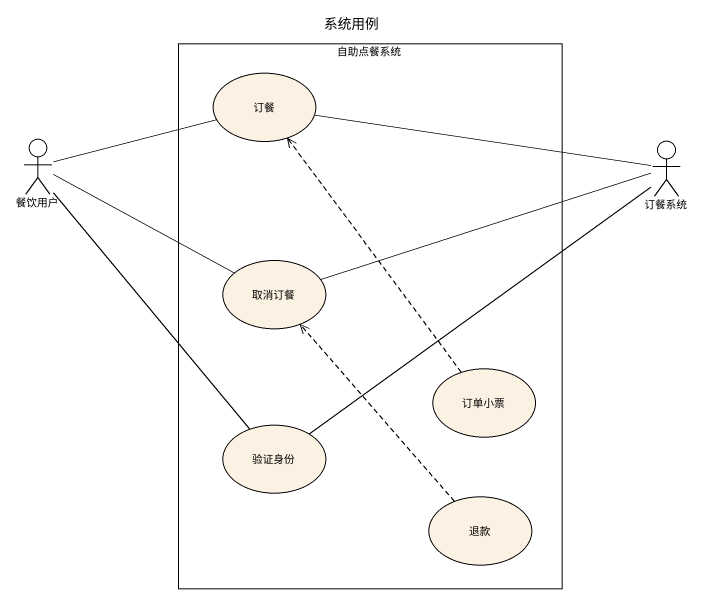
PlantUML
@startuml
title 系统用例
rectangle 自助点餐系统 {
  usecase 订餐
  usecase 取消订餐
  usecase 订单小票
  usecase 验证身份
  usecase 退款
}
actor 餐饮用户
actor 订餐系统
订餐 -right- 订餐系统
餐饮用户 -right- 订餐
餐饮用户 -right- 取消订餐
餐饮用户 -- 验证身份
取消订餐 -right- 订餐系统
订单小票 .up.> 订餐
验证身份 -up- 订餐系统
退款 .up.> 取消订餐
@enduml
